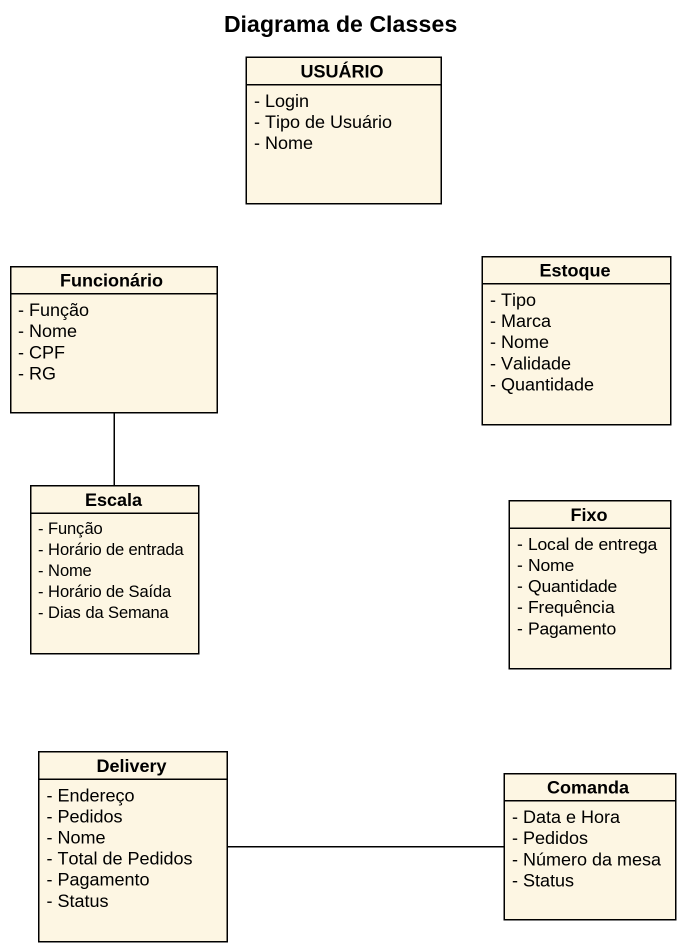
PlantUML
@startuml
title Diagrama de Classes
hide circle
hide empty members
skinparam classAttributeIconSize 0
class USUÁRIO {
  - Login
  - Tipo de Usuário
  - Nome
}
class Funcionário {
  - Função
  - Nome
  - CPF
  - RG
}
class Estoque {
  - Tipo
  - Marca
  - Nome
  - Validade
  - Quantidade
}
class Escala {
  - Função
  - Horário de entrada
  - Nome
  - Horário de Saída
  - Dias da Semana
}
class Fixo {
  - Local de entrega
  - Nome
  - Quantidade
  - Frequência
  - Pagamento
}
class Delivery {
  - Endereço
  - Pedidos
  - Nome
  - Total de Pedidos
  - Pagamento
  - Status
}
class Comanda {
  - Data e Hora
  - Pedidos
  - Número da mesa
  - Status
}
Funcionário -- Escala
Delivery -right- Comanda
@enduml
